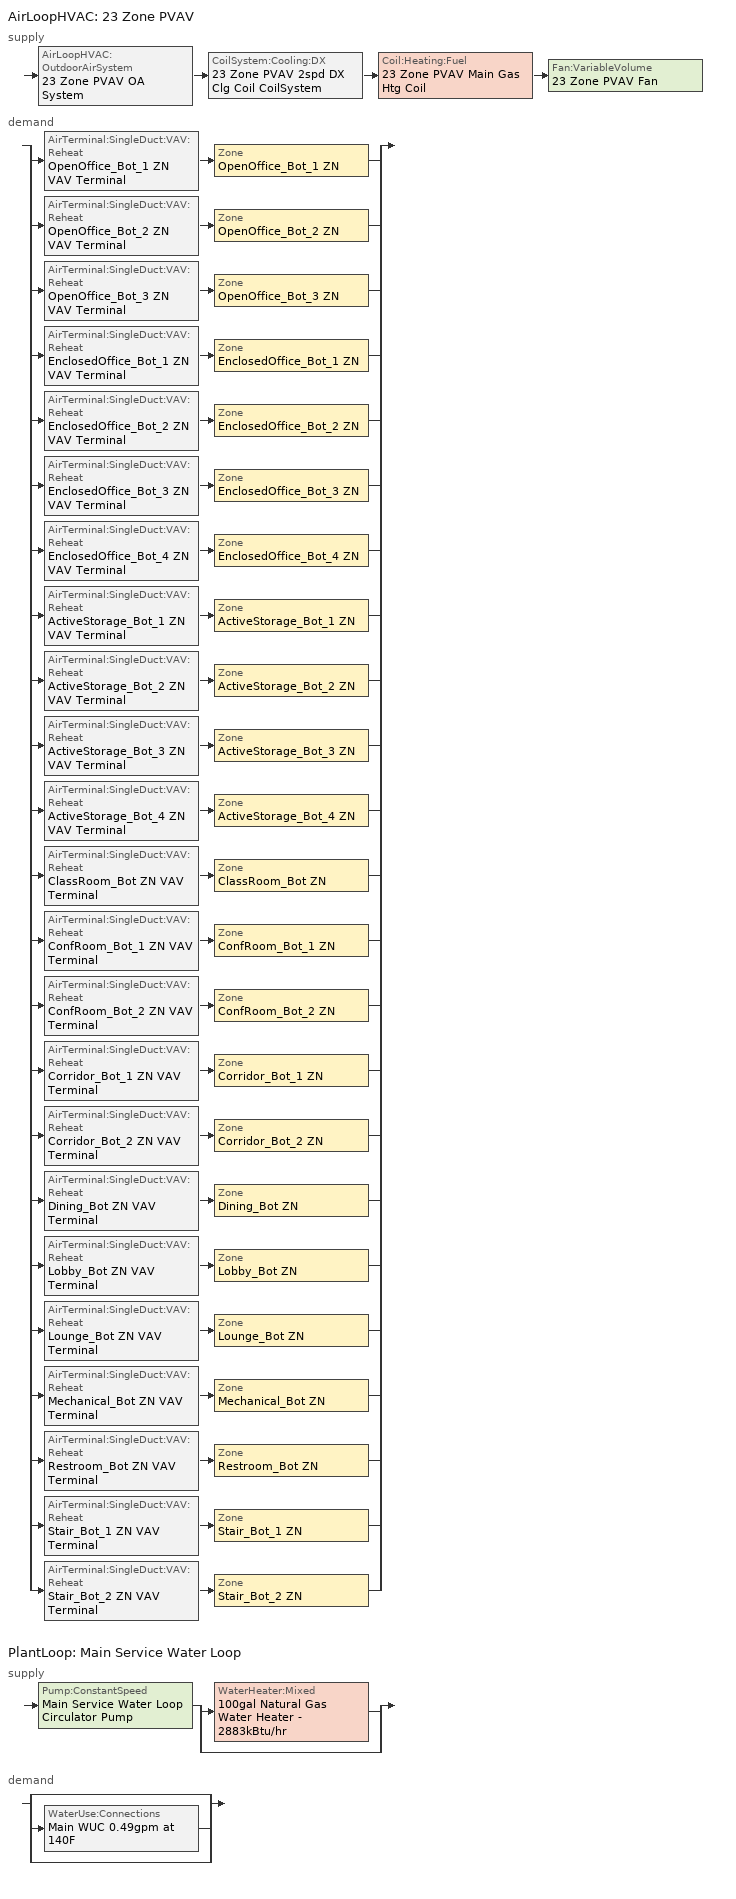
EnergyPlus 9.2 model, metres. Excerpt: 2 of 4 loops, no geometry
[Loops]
AirLoopHVAC '23 Zone PVAV'
 supply: AirLoopHVAC:OutdoorAirSystem '23 Zone PVAV OA System' > CoilSystem:Cooling:DX '23 Zone PVAV 2spd DX Clg Coil CoilSystem' > Coil:Heating:Fuel '23 Zone PVAV Main Gas Htg Coil' > Fan:VariableVolume '23 Zone PVAV Fan'
 demand: split
  | AirTerminal:SingleDuct:VAV:Reheat 'OpenOffice_Bot_1 ZN VAV Terminal' > Zone 'OpenOffice_Bot_1 ZN'
  | AirTerminal:SingleDuct:VAV:Reheat 'OpenOffice_Bot_2 ZN VAV Terminal' > Zone 'OpenOffice_Bot_2 ZN'
  | AirTerminal:SingleDuct:VAV:Reheat 'OpenOffice_Bot_3 ZN VAV Terminal' > Zone 'OpenOffice_Bot_3 ZN'
  | AirTerminal:SingleDuct:VAV:Reheat 'EnclosedOffice_Bot_1 ZN VAV Terminal' > Zone 'EnclosedOffice_Bot_1 ZN'
  | AirTerminal:SingleDuct:VAV:Reheat 'EnclosedOffice_Bot_2 ZN VAV Terminal' > Zone 'EnclosedOffice_Bot_2 ZN'
  | AirTerminal:SingleDuct:VAV:Reheat 'EnclosedOffice_Bot_3 ZN VAV Terminal' > Zone 'EnclosedOffice_Bot_3 ZN'
  | AirTerminal:SingleDuct:VAV:Reheat 'EnclosedOffice_Bot_4 ZN VAV Terminal' > Zone 'EnclosedOffice_Bot_4 ZN'
  | AirTerminal:SingleDuct:VAV:Reheat 'ActiveStorage_Bot_1 ZN VAV Terminal' > Zone 'ActiveStorage_Bot_1 ZN'
  | AirTerminal:SingleDuct:VAV:Reheat 'ActiveStorage_Bot_2 ZN VAV Terminal' > Zone 'ActiveStorage_Bot_2 ZN'
  | AirTerminal:SingleDuct:VAV:Reheat 'ActiveStorage_Bot_3 ZN VAV Terminal' > Zone 'ActiveStorage_Bot_3 ZN'
  | AirTerminal:SingleDuct:VAV:Reheat 'ActiveStorage_Bot_4 ZN VAV Terminal' > Zone 'ActiveStorage_Bot_4 ZN'
  | AirTerminal:SingleDuct:VAV:Reheat 'ClassRoom_Bot ZN VAV Terminal' > Zone 'ClassRoom_Bot ZN'
  | AirTerminal:SingleDuct:VAV:Reheat 'ConfRoom_Bot_1 ZN VAV Terminal' > Zone 'ConfRoom_Bot_1 ZN'
  | AirTerminal:SingleDuct:VAV:Reheat 'ConfRoom_Bot_2 ZN VAV Terminal' > Zone 'ConfRoom_Bot_2 ZN'
  | AirTerminal:SingleDuct:VAV:Reheat 'Corridor_Bot_1 ZN VAV Terminal' > Zone 'Corridor_Bot_1 ZN'
  | AirTerminal:SingleDuct:VAV:Reheat 'Corridor_Bot_2 ZN VAV Terminal' > Zone 'Corridor_Bot_2 ZN'
  | AirTerminal:SingleDuct:VAV:Reheat 'Dining_Bot ZN VAV Terminal' > Zone 'Dining_Bot ZN'
  | AirTerminal:SingleDuct:VAV:Reheat 'Lobby_Bot ZN VAV Terminal' > Zone 'Lobby_Bot ZN'
  | AirTerminal:SingleDuct:VAV:Reheat 'Lounge_Bot ZN VAV Terminal' > Zone 'Lounge_Bot ZN'
  | AirTerminal:SingleDuct:VAV:Reheat 'Mechanical_Bot ZN VAV Terminal' > Zone 'Mechanical_Bot ZN'
  | AirTerminal:SingleDuct:VAV:Reheat 'Restroom_Bot ZN VAV Terminal' > Zone 'Restroom_Bot ZN'
  | AirTerminal:SingleDuct:VAV:Reheat 'Stair_Bot_1 ZN VAV Terminal' > Zone 'Stair_Bot_1 ZN'
  | AirTerminal:SingleDuct:VAV:Reheat 'Stair_Bot_2 ZN VAV Terminal' > Zone 'Stair_Bot_2 ZN'
PlantLoop 'Main Service Water Loop'
 supply: Pump:ConstantSpeed 'Main Service Water Loop Circulator Pump' > split
  | WaterHeater:Mixed '100gal Natural Gas Water Heater - 2883kBtu/hr'
  | bypass
 demand: split
  | bypass
  | WaterUse:Connections 'Main WUC 0.49gpm at 140F'
  | bypass
[EnergyManagementSystem:Sensor]
cooling_rate_23: 23 ZONE PVAV 2SPD DX CLG COIL; Cooling Coil Total Cooling Rate
heating_gas_rate_23: 23 ZONE PVAV MAIN GAS HTG COIL; Heating Coil Gas Rate
[ZoneControl:ContaminantController]
CO2 Controller1: ClassRoom_Bot ZN, CO2AvailSchedule, CO2SetpointSchedule
CO2 Controller2: EnclosedOffice_Bot_1 ZN, CO2AvailSchedule, CO2SetpointSchedule
CO2 Controller3: EnclosedOffice_Bot_2 ZN, CO2AvailSchedule, CO2SetpointSchedule
CO2 Controller4: EnclosedOffice_Bot_3 ZN, CO2AvailSchedule, CO2SetpointSchedule
CO2 Controller5: EnclosedOffice_Bot_4 ZN, CO2AvailSchedule, CO2SetpointSchedule
CO2 Controller12: ConfRoom_Bot_1 ZN, CO2AvailSchedule, CO2SetpointSchedule
CO2 Controller13: ConfRoom_Bot_2 ZN, CO2AvailSchedule, CO2SetpointSchedule
CO2 Controller18: Corridor_Bot_1 ZN, CO2AvailSchedule, CO2SetpointSchedule
CO2 Controller19: Corridor_Bot_2 ZN, CO2AvailSchedule, CO2SetpointSchedule
CO2 Controller24: Dining_Bot ZN, CO2AvailSchedule, CO2SetpointSchedule
CO2 Controller27: Mechanical_Bot ZN, CO2AvailSchedule, CO2SetpointSchedule
CO2 Controller30: Lobby_Bot ZN, CO2AvailSchedule, CO2SetpointSchedule
CO2 Controller33: Lounge_Bot ZN, CO2AvailSchedule, CO2SetpointSchedule
CO2 Controller34: OpenOffice_Bot_1 ZN, CO2AvailSchedule, CO2SetpointSchedule
CO2 Controller35: OpenOffice_Bot_2 ZN, CO2AvailSchedule, CO2SetpointSchedule
CO2 Controller36: OpenOffice_Bot_3 ZN, CO2AvailSchedule, CO2SetpointSchedule
CO2 Controller45: Restroom_Bot ZN, CO2AvailSchedule, CO2SetpointSchedule
CO2 Controller48: Stair_Bot_1 ZN, CO2AvailSchedule, CO2SetpointSchedule
CO2 Controller49: Stair_Bot_2 ZN, CO2AvailSchedule, CO2SetpointSchedule
CO2 Controller54: ActiveStorage_Bot_1 ZN, CO2AvailSchedule, CO2SetpointSchedule
CO2 Controller55: ActiveStorage_Bot_2 ZN, CO2AvailSchedule, CO2SetpointSchedule
CO2 Controller56: ActiveStorage_Bot_3 ZN, CO2AvailSchedule, CO2SetpointSchedule
CO2 Controller57: ActiveStorage_Bot_4 ZN, CO2AvailSchedule, CO2SetpointSchedule
[DesignSpecification:OutdoorAir] Outdoor Air Method=Sum; Outdoor Air Flow per Zone {m3/s}=0; Outdoor Air Flow Air Changes per Hour {1/hr}=0
Name | Outdoor Air Flow per Person {m3/s-person} | Outdoor Air Flow per Zone Floor Area {m3/s-m2}
MediumOffice - Storage Ventilation; MediumOffice - Elec/MechRoom Ventilation | 0 | 0.000762
MediumOffice - Classroom Ventilation | 0.00799951 | 0
MediumOffice - Conference Ventilation; MediumOffice - ClosedOffice Ventilation; MediumOffice - OpenOffice Ventilation | 0.00943895 | 0
MediumOffice - Corridor Ventilation; MediumOffice - Restroom Ventilation; MediumOffice - Stair Ventilation | 0 | 0.000254
MediumOffice - Dining Ventilation; MediumOffice - Lobby Ventilation | 0.00707921 | 0
[DesignSpecification:ZoneAirDistribution] Zone Air Distribution Effectiveness in Cooling Mode=1; Zone Air Distribution Effectiveness in Heating Mode=1
ActiveStorage_Bot_1 ZN Design Spec Zone Air Dist; ActiveStorage_Bot_2 ZN Design Spec Zone Air Dist; ActiveStorage_Bot_3 ZN Design Spec Zone Air Dist; ActiveStorage_Bot_4 ZN Design Spec Zone Air Dist; ClassRoom_Bot ZN Design Spec Zone Air Dist; ConfRoom_Bot_1 ZN Design Spec Zone Air Dist; ConfRoom_Bot_2 ZN Design Spec Zone Air Dist; Corridor_Bot_1 ZN Design Spec Zone Air Dist; Corridor_Bot_2 ZN Design Spec Zone Air Dist; Dining_Bot ZN Design Spec Zone Air Dist; EnclosedOffice_Bot_1 ZN Design Spec Zone Air Dist; EnclosedOffice_Bot_2 ZN Design Spec Zone Air Dist; EnclosedOffice_Bot_3 ZN Design Spec Zone Air Dist; EnclosedOffice_Bot_4 ZN Design Spec Zone Air Dist; Lobby_Bot ZN Design Spec Zone Air Dist; Lounge_Bot ZN Design Spec Zone Air Dist; Mechanical_Bot ZN Design Spec Zone Air Dist; OpenOffice_Bot_1 ZN Design Spec Zone Air Dist; OpenOffice_Bot_2 ZN Design Spec Zone Air Dist; OpenOffice_Bot_3 ZN Design Spec Zone Air Dist; Restroom_Bot ZN Design Spec Zone Air Dist; Stair_Bot_1 ZN Design Spec Zone Air Dist; Stair_Bot_2 ZN Design Spec Zone Air Dist
[Sizing:Zone] Zone Cooling Design Supply Air Temperature Input Method=SupplyAirTemperature; Zone Cooling Design Supply Air Temperature {C}=12.7778; Zone Cooling Design Supply Air Temperature Difference {deltaC}=11.11; Zone Heating Design Supply Air Temperature Input Method=SupplyAirTemperature; Zone Heating Design Supply Air Temperature {C}=50; Zone Heating Design Supply Air Temperature Difference {deltaC}=11.11; Zone Cooling Design Supply Air Humidity Ratio {kgWater/kgDryAir}=0.0085; Zone Heating Design Supply Air Humidity Ratio {kgWater/kgDryAir}=0.008; Cooling Design Air Flow Method=DesignDay; Cooling Design Air Flow Rate {m3/s}=0; Cooling Minimum Air Flow per Zone Floor Area {m3/s-m2}=0.000762; Cooling Minimum Air Flow {m3/s}=0; Cooling Minimum Air Flow Fraction=0; Heating Design Air Flow Method=DesignDay; Heating Design Air Flow Rate {m3/s}=0; Heating Maximum Air Flow per Zone Floor Area {m3/s-m2}=0.002032; Heating Maximum Air Flow {m3/s}=0.141576; Heating Maximum Air Flow Fraction=0.3; Account for Dedicated Outdoor Air System=No
Name | Design Specification Outdoor Air Object | Design Specification Zone Air Distribution Object
ActiveStorage_Bot_1 ZN | MediumOffice - Storage Ventilation | ActiveStorage_Bot_1 ZN Design Spec Zone Air Dist
ActiveStorage_Bot_2 ZN | MediumOffice - Storage Ventilation | ActiveStorage_Bot_2 ZN Design Spec Zone Air Dist
ActiveStorage_Bot_3 ZN | MediumOffice - Storage Ventilation | ActiveStorage_Bot_3 ZN Design Spec Zone Air Dist
ActiveStorage_Bot_4 ZN | MediumOffice - Storage Ventilation | ActiveStorage_Bot_4 ZN Design Spec Zone Air Dist
ClassRoom_Bot ZN | MediumOffice - Classroom Ventilation | ClassRoom_Bot ZN Design Spec Zone Air Dist
ConfRoom_Bot_1 ZN | MediumOffice - Conference Ventilation | ConfRoom_Bot_1 ZN Design Spec Zone Air Dist
ConfRoom_Bot_2 ZN | MediumOffice - Conference Ventilation | ConfRoom_Bot_2 ZN Design Spec Zone Air Dist
Corridor_Bot_1 ZN | MediumOffice - Corridor Ventilation | Corridor_Bot_1 ZN Design Spec Zone Air Dist
Corridor_Bot_2 ZN | MediumOffice - Corridor Ventilation | Corridor_Bot_2 ZN Design Spec Zone Air Dist
Dining_Bot ZN | MediumOffice - Dining Ventilation | Dining_Bot ZN Design Spec Zone Air Dist
EnclosedOffice_Bot_1 ZN | MediumOffice - ClosedOffice Ventilation | EnclosedOffice_Bot_1 ZN Design Spec Zone Air Dist
EnclosedOffice_Bot_2 ZN | MediumOffice - ClosedOffice Ventilation | EnclosedOffice_Bot_2 ZN Design Spec Zone Air Dist
EnclosedOffice_Bot_3 ZN | MediumOffice - ClosedOffice Ventilation | EnclosedOffice_Bot_3 ZN Design Spec Zone Air Dist
EnclosedOffice_Bot_4 ZN | MediumOffice - ClosedOffice Ventilation | EnclosedOffice_Bot_4 ZN Design Spec Zone Air Dist
Lobby_Bot ZN | MediumOffice - Lobby Ventilation | Lobby_Bot ZN Design Spec Zone Air Dist
Lounge_Bot ZN | MediumOffice - Lobby Ventilation | Lounge_Bot ZN Design Spec Zone Air Dist
Mechanical_Bot ZN | MediumOffice - Elec/MechRoom Ventilation | Mechanical_Bot ZN Design Spec Zone Air Dist
OpenOffice_Bot_1 ZN | MediumOffice - OpenOffice Ventilation | OpenOffice_Bot_1 ZN Design Spec Zone Air Dist
OpenOffice_Bot_2 ZN | MediumOffice - OpenOffice Ventilation | OpenOffice_Bot_2 ZN Design Spec Zone Air Dist
OpenOffice_Bot_3 ZN | MediumOffice - OpenOffice Ventilation | OpenOffice_Bot_3 ZN Design Spec Zone Air Dist
Restroom_Bot ZN | MediumOffice - Restroom Ventilation | Restroom_Bot ZN Design Spec Zone Air Dist
Stair_Bot_1 ZN | MediumOffice - Stair Ventilation | Stair_Bot_1 ZN Design Spec Zone Air Dist
Stair_Bot_2 ZN | MediumOffice - Stair Ventilation | Stair_Bot_2 ZN Design Spec Zone Air Dist
[Sizing:System]
23 Zone PVAV: Type of Load to Size On=Sensible; Design Outdoor Air Flow Rate {m3/s}=Autosize; Central Heating Maximum System Air Flow Ratio=0.3; Preheat Design Temperature {C}=7.22222; Preheat Design Humidity Ratio {kgWater/kgDryAir}=0.008; Precool Design Temperature {C}=12.7778; Precool Design Humidity Ratio {kgWater/kgDryAir}=0.008; Central Cooling Design Supply Air Temperature {C}=12.7778; Central Heating Design Supply Air Temperature {C}=12.7778; Type of Zone Sum to Use=Coincident; 100% Outdoor Air in Cooling=No; 100% Outdoor Air in Heating=No; Central Cooling Design Supply Air Humidity Ratio {kgWater/kgDryAir}=0.0085; Central Heating Design Supply Air Humidity Ratio {kgWater/kgDryAir}=0.008; Cooling Supply Air Flow Rate Method=DesignDay; Cooling Supply Air Flow Rate {m3/s}=0; Cooling Supply Air Flow Rate Per Floor Area {m3/s-m2}=0.00996765; Cooling Fraction of Autosized Cooling Supply Air Flow Rate=1; Cooling Supply Air Flow Rate Per Unit Cooling Capacity {m3/s-W}=3.94755e-05; Heating Supply Air Flow Rate Method=DesignDay; Heating Supply Air Flow Rate {m3/s}=0; Heating Supply Air Flow Rate Per Floor Area {m3/s-m2}=0.00996765; Heating Fraction of Autosized Heating Supply Air Flow Rate=1; Heating Fraction of Autosized Cooling Supply Air Flow Rate=1; Heating Supply Air Flow Rate Per Unit Heating Capacity {m3/s-W}=3.15882e-05; System Outdoor Air Method=ZoneSum; Zone Maximum Outdoor Air Fraction=1; Cooling Design Capacity Method=CoolingDesignCapacity; Cooling Design Capacity {W}=Autosize; Cooling Design Capacity Per Floor Area {W/m2}=234.7; Fraction of Autosized Cooling Design Capacity=1; Heating Design Capacity Method=HeatingDesignCapacity; Heating Design Capacity {W}=Autosize; Heating Design Capacity Per Floor Area {W/m2}=157; Fraction of Autosized Heating Design Capacity=1; Central Cooling Capacity Control Method=OnOff
[Sizing:Plant]
Main Service Water Loop: Loop Type=Heating; Design Loop Exit Temperature {C}=60; Loop Design Temperature Difference {deltaC}=5; Sizing Option=NonCoincident; Zone Timesteps in Averaging Window=1; Coincident Sizing Factor Mode=None
[ZoneControl:Thermostat]
Name | Zone or ZoneList | Control Type Schedule | Control 1
ActiveStorage_Bot_1 ZN Thermostat | ActiveStorage_Bot_1 ZN | ActiveStorage_Bot_1 ZN Thermostat Schedule | MediumOffice - Storage Thermostat 1
ActiveStorage_Bot_2 ZN Thermostat | ActiveStorage_Bot_2 ZN | ActiveStorage_Bot_2 ZN Thermostat Schedule | MediumOffice - Storage Thermostat 2
ActiveStorage_Bot_3 ZN Thermostat | ActiveStorage_Bot_3 ZN | ActiveStorage_Bot_3 ZN Thermostat Schedule | MediumOffice - Storage Thermostat 3
ActiveStorage_Bot_4 ZN Thermostat | ActiveStorage_Bot_4 ZN | ActiveStorage_Bot_4 ZN Thermostat Schedule | MediumOffice - Storage Thermostat 4
ClassRoom_Bot ZN Thermostat | ClassRoom_Bot ZN | ClassRoom_Bot ZN Thermostat Schedule | MediumOffice - Classroom Thermostat 1
ConfRoom_Bot_1 ZN Thermostat | ConfRoom_Bot_1 ZN | ConfRoom_Bot_1 ZN Thermostat Schedule | MediumOffice - Conference Thermostat 1
ConfRoom_Bot_2 ZN Thermostat | ConfRoom_Bot_2 ZN | ConfRoom_Bot_2 ZN Thermostat Schedule | MediumOffice - Conference Thermostat 2
Corridor_Bot_1 ZN Thermostat | Corridor_Bot_1 ZN | Corridor_Bot_1 ZN Thermostat Schedule | MediumOffice - Corridor Thermostat 1
Corridor_Bot_2 ZN Thermostat | Corridor_Bot_2 ZN | Corridor_Bot_2 ZN Thermostat Schedule | MediumOffice - Corridor Thermostat 2
Dining_Bot ZN Thermostat | Dining_Bot ZN | Dining_Bot ZN Thermostat Schedule | MediumOffice - Dining Thermostat 1
EnclosedOffice_Bot_1 ZN Thermostat | EnclosedOffice_Bot_1 ZN | EnclosedOffice_Bot_1 ZN Thermostat Schedule | MediumOffice - ClosedOffice Thermostat 1
EnclosedOffice_Bot_2 ZN Thermostat | EnclosedOffice_Bot_2 ZN | EnclosedOffice_Bot_2 ZN Thermostat Schedule | MediumOffice - ClosedOffice Thermostat 2
EnclosedOffice_Bot_3 ZN Thermostat | EnclosedOffice_Bot_3 ZN | EnclosedOffice_Bot_3 ZN Thermostat Schedule | MediumOffice - ClosedOffice Thermostat 3
EnclosedOffice_Bot_4 ZN Thermostat | EnclosedOffice_Bot_4 ZN | EnclosedOffice_Bot_4 ZN Thermostat Schedule | MediumOffice - ClosedOffice Thermostat 4
Lobby_Bot ZN Thermostat | Lobby_Bot ZN | Lobby_Bot ZN Thermostat Schedule | MediumOffice - Lobby Thermostat 1
Lounge_Bot ZN Thermostat | Lounge_Bot ZN | Lounge_Bot ZN Thermostat Schedule | MediumOffice - Lobby Thermostat 4
Mechanical_Bot ZN Thermostat | Mechanical_Bot ZN | Mechanical_Bot ZN Thermostat Schedule | MediumOffice - Elec/MechRoom Thermostat 1
OpenOffice_Bot_1 ZN Thermostat | OpenOffice_Bot_1 ZN | OpenOffice_Bot_1 ZN Thermostat Schedule | MediumOffice - OpenOffice Thermostat 1
OpenOffice_Bot_2 ZN Thermostat | OpenOffice_Bot_2 ZN | OpenOffice_Bot_2 ZN Thermostat Schedule | MediumOffice - OpenOffice Thermostat 2
OpenOffice_Bot_3 ZN Thermostat | OpenOffice_Bot_3 ZN | OpenOffice_Bot_3 ZN Thermostat Schedule | MediumOffice - OpenOffice Thermostat 3
Restroom_Bot ZN Thermostat | Restroom_Bot ZN | Restroom_Bot ZN Thermostat Schedule | MediumOffice - Restroom Thermostat 1
Stair_Bot_1 ZN Thermostat | Stair_Bot_1 ZN | Stair_Bot_1 ZN Thermostat Schedule | MediumOffice - Stair Thermostat 1
Stair_Bot_2 ZN Thermostat | Stair_Bot_2 ZN | Stair_Bot_2 ZN Thermostat Schedule | MediumOffice - Stair Thermostat 2
[ThermostatSetpoint:DualSetpoint] Heating Setpoint Temperature Schedule=Medium Office HtgSetp; Cooling Setpoint Temperature Schedule=Medium Office ClgSetp
MediumOffice - Storage Thermostat 1; MediumOffice - Storage Thermostat 2; MediumOffice - Storage Thermostat 3; MediumOffice - Storage Thermostat 4; MediumOffice - Classroom Thermostat 1; MediumOffice - Conference Thermostat 1; MediumOffice - Conference Thermostat 2; MediumOffice - Corridor Thermostat 1; MediumOffice - Corridor Thermostat 2; MediumOffice - Dining Thermostat 1; MediumOffice - ClosedOffice Thermostat 1; MediumOffice - ClosedOffice Thermostat 2; MediumOffice - ClosedOffice Thermostat 3; MediumOffice - ClosedOffice Thermostat 4; MediumOffice - Lobby Thermostat 1; MediumOffice - Lobby Thermostat 4; MediumOffice - Elec/MechRoom Thermostat 1; MediumOffice - OpenOffice Thermostat 1; MediumOffice - OpenOffice Thermostat 2; MediumOffice - OpenOffice Thermostat 3; MediumOffice - Restroom Thermostat 1; MediumOffice - Stair Thermostat 1; MediumOffice - Stair Thermostat 2
[Zone equipment]
ActiveStorage_Bot_1 ZN: ActiveStorage_Bot_1 ZN VAV Terminal
ActiveStorage_Bot_2 ZN: ActiveStorage_Bot_2 ZN VAV Terminal
ActiveStorage_Bot_3 ZN: ActiveStorage_Bot_3 ZN VAV Terminal
ActiveStorage_Bot_4 ZN: ActiveStorage_Bot_4 ZN VAV Terminal
ClassRoom_Bot ZN: ClassRoom_Bot ZN VAV Terminal
ConfRoom_Bot_1 ZN: ConfRoom_Bot_1 ZN VAV Terminal
ConfRoom_Bot_2 ZN: ConfRoom_Bot_2 ZN VAV Terminal
Corridor_Bot_1 ZN: Corridor_Bot_1 ZN VAV Terminal
Corridor_Bot_2 ZN: Corridor_Bot_2 ZN VAV Terminal
Dining_Bot ZN: Dining_Bot ZN VAV Terminal
EnclosedOffice_Bot_1 ZN: EnclosedOffice_Bot_1 ZN VAV Terminal
EnclosedOffice_Bot_2 ZN: EnclosedOffice_Bot_2 ZN VAV Terminal
EnclosedOffice_Bot_3 ZN: EnclosedOffice_Bot_3 ZN VAV Terminal
EnclosedOffice_Bot_4 ZN: EnclosedOffice_Bot_4 ZN VAV Terminal
Lobby_Bot ZN: Lobby_Bot ZN VAV Terminal
Lounge_Bot ZN: Lounge_Bot ZN VAV Terminal
Mechanical_Bot ZN: Mechanical_Bot ZN VAV Terminal
OpenOffice_Bot_1 ZN: OpenOffice_Bot_1 ZN VAV Terminal
OpenOffice_Bot_2 ZN: OpenOffice_Bot_2 ZN VAV Terminal
OpenOffice_Bot_3 ZN: OpenOffice_Bot_3 ZN VAV Terminal
Restroom_Bot ZN: Restroom_Bot ZN VAV Terminal
Stair_Bot_1 ZN: Stair_Bot_1 ZN VAV Terminal
Stair_Bot_2 ZN: Stair_Bot_2 ZN VAV Terminal
[CoilSystem:Cooling:DX]
23 Zone PVAV 2spd DX Clg Coil CoilSystem: Availability Schedule=Always On Discrete; Cooling Coil=23 Zone PVAV 2spd DX Clg Coil
[Controller:OutdoorAir]
Controller Outdoor Air 1: Minimum Outdoor Air Flow Rate {m3/s}=0; Maximum Outdoor Air Flow Rate {m3/s}=Autosize; Economizer Control Type=DifferentialDryBulbAndEnthalpy; Economizer Control Action Type=ModulateFlow; Economizer Maximum Limit Dry-Bulb Temperature {C}=28; Economizer Maximum Limit Enthalpy {J/kg}=64000; Lockout Type=NoLockout; Minimum Limit Type=FixedMinimum; Minimum Outdoor Air Schedule=OfficeMedium MinOA_MotorizedDamper_Sched; Mechanical Ventilation Controller=23 Zone PVAV Ventilation Controller; High Humidity Control=No; Control High Indoor Humidity Based on Outdoor Humidity Ratio=Yes; Heat Recovery Bypass Control Type=BypassWhenWithinEconomizerLimits
[Controller:MechanicalVentilation]
23 Zone PVAV Ventilation Controller: Availability Schedule=OfficeMedium MinOA_MotorizedDamper_Sched; Demand Controlled Ventilation=Yes; System Outdoor Air Method=IndoorAirQualityProcedure; Zone 1=ActiveStorage_Bot_1 ZN; Design Specification Outdoor Air Object Name 1=MediumOffice - Storage Ventilation; Design Specification Zone Air Distribution Object Name 1=ActiveStorage_Bot_1 ZN Design Spec Zone Air Dist; Zone 2=ActiveStorage_Bot_2 ZN; Design Specification Outdoor Air Object Name 2=MediumOffice - Storage Ventilation; Design Specification Zone Air Distribution Object Name 2=ActiveStorage_Bot_2 ZN Design Spec Zone Air Dist; Zone 3=ActiveStorage_Bot_3 ZN; Design Specification Outdoor Air Object Name 3=MediumOffice - Storage Ventilation; Design Specification Zone Air Distribution Object Name 3=ActiveStorage_Bot_3 ZN Design Spec Zone Air Dist; Zone 4=ActiveStorage_Bot_4 ZN; Design Specification Outdoor Air Object Name 4=MediumOffice - Storage Ventilation; Design Specification Zone Air Distribution Object Name 4=ActiveStorage_Bot_4 ZN Design Spec Zone Air Dist; Zone 5=ClassRoom_Bot ZN; Design Specification Outdoor Air Object Name 5=MediumOffice - Classroom Ventilation; Design Specification Zone Air Distribution Object Name 5=ClassRoom_Bot ZN Design Spec Zone Air Dist; Zone 6=ConfRoom_Bot_1 ZN; Design Specification Outdoor Air Object Name 6=MediumOffice - Conference Ventilation; Design Specification Zone Air Distribution Object Name 6=ConfRoom_Bot_1 ZN Design Spec Zone Air Dist; Zone 7=ConfRoom_Bot_2 ZN; Design Specification Outdoor Air Object Name 7=MediumOffice - Conference Ventilation; Design Specification Zone Air Distribution Object Name 7=ConfRoom_Bot_2 ZN Design Spec Zone Air Dist; Zone 8=Corridor_Bot_1 ZN; Design Specification Outdoor Air Object Name 8=MediumOffice - Corridor Ventilation; Design Specification Zone Air Distribution Object Name 8=Corridor_Bot_1 ZN Design Spec Zone Air Dist; Zone 9=Corridor_Bot_2 ZN; Design Specification Outdoor Air Object Name 9=MediumOffice - Corridor Ventilation; Design Specification Zone Air Distribution Object Name 9=Corridor_Bot_2 ZN Design Spec Zone Air Dist; Zone 10=Dining_Bot ZN; Design Specification Outdoor Air Object Name 10=MediumOffice - Dining Ventilation; Design Specification Zone Air Distribution Object Name 10=Dining_Bot ZN Design Spec Zone Air Dist; Zone 11=EnclosedOffice_Bot_1 ZN; Design Specification Outdoor Air Object Name 11=MediumOffice - ClosedOffice Ventilation; Design Specification Zone Air Distribution Object Name 11=EnclosedOffice_Bot_1 ZN Design Spec Zone Air Dist; Zone 12=EnclosedOffice_Bot_2 ZN; Design Specification Outdoor Air Object Name 12=MediumOffice - ClosedOffice Ventilation; Design Specification Zone Air Distribution Object Name 12=EnclosedOffice_Bot_2 ZN Design Spec Zone Air Dist; Zone 13=EnclosedOffice_Bot_3 ZN; Design Specification Outdoor Air Object Name 13=MediumOffice - ClosedOffice Ventilation; Design Specification Zone Air Distribution Object Name 13=EnclosedOffice_Bot_3 ZN Design Spec Zone Air Dist; Zone 14=EnclosedOffice_Bot_4 ZN; Design Specification Outdoor Air Object Name 14=MediumOffice - ClosedOffice Ventilation; Design Specification Zone Air Distribution Object Name 14=EnclosedOffice_Bot_4 ZN Design Spec Zone Air Dist; Zone 15=Lobby_Bot ZN; Design Specification Outdoor Air Object Name 15=MediumOffice - Lobby Ventilation; Design Specification Zone Air Distribution Object Name 15=Lobby_Bot ZN Design Spec Zone Air Dist; Zone 16=Lounge_Bot ZN; Design Specification Outdoor Air Object Name 16=MediumOffice - Lobby Ventilation; Design Specification Zone Air Distribution Object Name 16=Lounge_Bot ZN Design Spec Zone Air Dist; Zone 17=Mechanical_Bot ZN; Design Specification Outdoor Air Object Name 17=MediumOffice - Elec/MechRoom Ventilation; Design Specification Zone Air Distribution Object Name 17=Mechanical_Bot ZN Design Spec Zone Air Dist; Zone 18=OpenOffice_Bot_1 ZN; Design Specification Outdoor Air Object Name 18=MediumOffice - OpenOffice Ventilation; Design Specification Zone Air Distribution Object Name 18=OpenOffice_Bot_1 ZN Design Spec Zone Air Dist; Zone 19=OpenOffice_Bot_2 ZN; Design Specification Outdoor Air Object Name 19=MediumOffice - OpenOffice Ventilation; Design Specification Zone Air Distribution Object Name 19=OpenOffice_Bot_2 ZN Design Spec Zone Air Dist; Zone 20=OpenOffice_Bot_3 ZN; Design Specification Outdoor Air Object Name 20=MediumOffice - OpenOffice Ventilation; Design Specification Zone Air Distribution Object Name 20=OpenOffice_Bot_3 ZN Design Spec Zone Air Dist; Zone 21=Restroom_Bot ZN; Design Specification Outdoor Air Object Name 21=MediumOffice - Restroom Ventilation; Design Specification Zone Air Distribution Object Name 21=Restroom_Bot ZN Design Spec Zone Air Dist; Zone 22=Stair_Bot_1 ZN; Design Specification Outdoor Air Object Name 22=MediumOffice - Stair Ventilation; Design Specification Zone Air Distribution Object Name 22=Stair_Bot_1 ZN Design Spec Zone Air Dist; Zone 23=Stair_Bot_2 ZN; Design Specification Outdoor Air Object Name 23=MediumOffice - Stair Ventilation; Design Specification Zone Air Distribution Object Name 23=Stair_Bot_2 ZN Design Spec Zone Air Dist
[AirLoopHVAC]
23 Zone PVAV: Design Supply Air Flow Rate {m3/s}=AutoSize
[Pump:ConstantSpeed]
Main Service Water Loop Circulator Pump: Design Flow Rate {m3/s}=Autosize; Design Pump Head {Pa}=179352; Design Power Consumption {W}=Autosize; Motor Efficiency=0.85; Fraction of Motor Inefficiencies to Fluid Stream=0; Pump Control Type=Intermittent; Design Power Sizing Method=PowerPerFlowPerPressure; Design Electric Power per Unit Flow Rate {W/(m3/s)}=348701.1; Design Shaft Power per Unit Flow Rate per Unit Head {W/((m3/s)-Pa)}=1.28205
[WaterHeater:Mixed]
100gal Natural Gas Water Heater - 2883kBtu/hr: Tank Volume {m3}=0.378541; Setpoint Temperature Schedule=Service Water Loop Temp - 140F; Deadband Temperature Difference {deltaC}=2; Maximum Temperature Limit {C}=60; Heater Control Type=Cycle; Heater Maximum Capacity {W}=844924; Heater Ignition Minimum Flow Rate {m3/s}=0; Heater Ignition Delay {s}=0; Heater Fuel Type=NaturalGas; Heater Thermal Efficiency=0.78; Off Cycle Parasitic Fuel Consumption Rate {W}=19.9992; Off Cycle Parasitic Fuel Type=NaturalGas; Off Cycle Parasitic Heat Fraction to Tank=0.8; On Cycle Parasitic Fuel Consumption Rate {W}=19.9992; On Cycle Parasitic Fuel Type=NaturalGas; On Cycle Parasitic Heat Fraction to Tank=0; Ambient Temperature Indicator=Zone; Ambient Temperature Zone=Mechanical_Bot ZN; Off Cycle Loss Coefficient to Ambient Temperature {W/K}=6; Off Cycle Loss Fraction to Zone=1; On Cycle Loss Coefficient to Ambient Temperature {W/K}=6; On Cycle Loss Fraction to Zone=1; Use Side Effectiveness=1; Source Side Effectiveness=1; Use Side Design Flow Rate {m3/s}=Autosize; Source Side Design Flow Rate {m3/s}=Autosize; Indirect Water Heating Recovery Time {hr}=1.5; Source Side Flow Control Mode=IndirectHeatPrimarySetpoint
[PlantLoop]
Main Service Water Loop: Fluid Type=Water; Plant Equipment Operation Scheme=Main Service Water Loop Operation Schemes; Maximum Loop Temperature {C}=60; Minimum Loop Temperature {C}=10; Maximum Loop Flow Rate {m3/s}=Autosize; Minimum Loop Flow Rate {m3/s}=0; Plant Loop Volume {m3}=Autocalculate; Load Distribution Scheme=Optimal; Plant Loop Demand Calculation Scheme=SingleSetpoint
[PlantEquipmentList]
Main Service Water Loop Heating Equipment List: 100gal Natural Gas Water Heater - 2883kBtu/hr
[PlantEquipmentOperation:HeatingLoad]
Main Service Water Loop Heating Operation Scheme: Load Range 1 Lower Limit {W}=0; Load Range 1 Upper Limit {W}=1e+09; Range 1 Equipment List=Main Service Water Loop Heating Equipment List
[PlantEquipmentOperationSchemes]
Main Service Water Loop Operation Schemes: Control Scheme 1=Main Service Water Loop Heating Operation Scheme; Control Scheme 1 Schedule=Always On Discrete
[SetpointManager:Scheduled] Control Variable=Temperature
Name | Schedule
23 Zone PVAV Supply Air Setpoint Manager | Supply Air Temp - 55.0F
Service hot water setpoint manager | Service Water Loop Temp - 140F
[SetpointManager:MixedAir] Control Variable=Temperature
Node 78 OS Default SPM; Node 75 OS Default SPM; Node 74 OS Default SPM
[WaterUse:Equipment]
Main Service Water Use 0.49gpm at 140F: Peak Flow Rate {m3/s}=3.11981e-05; Flow Rate Fraction Schedule=Medium Office Bldg Swh; Target Temperature Schedule=Mixed Water At Faucet Temp - 140F; Sensible Fraction Schedule=Fraction Sensible - 0.2; Latent Fraction Schedule=Fraction Latent - 0.05
[WaterUse:Connections]
Main WUC 0.49gpm at 140F: Water Use Equipment 1=Main Service Water Use 0.49gpm at 140F
[AirTerminal:SingleDuct:VAV:Reheat]
ActiveStorage_Bot_1 ZN VAV Terminal: Always On Discrete, ActiveStorage_Bot_1 ZN VAV Terminal Damper Outlet, Node 102, Autosize, Constant, 0.15, 0, , Coil:Heating:Electric, ActiveStorage_Bot_1 ZN Electric Reheat Coil, Autosize, 0, Node 100, 0.001, ReverseWithLimits, 0, 0.5, 50
ActiveStorage_Bot_2 ZN VAV Terminal: Always On Discrete, ActiveStorage_Bot_2 ZN VAV Terminal Damper Outlet, Node 105, Autosize, Constant, 0.15, 0, , Coil:Heating:Electric, ActiveStorage_Bot_2 ZN Electric Reheat Coil, Autosize, 0, Node 103, 0.001, ReverseWithLimits, 0, 0.5, 50
ActiveStorage_Bot_3 ZN VAV Terminal: Always On Discrete, ActiveStorage_Bot_3 ZN VAV Terminal Damper Outlet, Node 108, Autosize, Constant, 0.15, 0, , Coil:Heating:Electric, ActiveStorage_Bot_3 ZN Electric Reheat Coil, Autosize, 0, Node 106, 0.001, ReverseWithLimits, 0, 0.5, 50
ActiveStorage_Bot_4 ZN VAV Terminal: Always On Discrete, ActiveStorage_Bot_4 ZN VAV Terminal Damper Outlet, Node 111, Autosize, Constant, 0.15, 0, , Coil:Heating:Electric, ActiveStorage_Bot_4 ZN Electric Reheat Coil, Autosize, 0, Node 109, 0.001, ReverseWithLimits, 0, 0.5, 50
ClassRoom_Bot ZN VAV Terminal: Always On Discrete, ClassRoom_Bot ZN VAV Terminal Damper Outlet, Node 114, Autosize, Constant, 0.15, 0, , Coil:Heating:Electric, ClassRoom_Bot ZN Electric Reheat Coil, Autosize, 0, Node 112, 0.001, ReverseWithLimits, 0, 0.5, 50
ConfRoom_Bot_1 ZN VAV Terminal: Always On Discrete, ConfRoom_Bot_1 ZN VAV Terminal Damper Outlet, Node 117, Autosize, Constant, 0.15, 0, , Coil:Heating:Electric, ConfRoom_Bot_1 ZN Electric Reheat Coil, Autosize, 0, Node 115, 0.001, ReverseWithLimits, 0, 0.5, 50
ConfRoom_Bot_2 ZN VAV Terminal: Always On Discrete, ConfRoom_Bot_2 ZN VAV Terminal Damper Outlet, Node 120, Autosize, Constant, 0.15, 0, , Coil:Heating:Electric, ConfRoom_Bot_2 ZN Electric Reheat Coil, Autosize, 0, Node 118, 0.001, ReverseWithLimits, 0, 0.5, 50
Corridor_Bot_1 ZN VAV Terminal: Always On Discrete, Corridor_Bot_1 ZN VAV Terminal Damper Outlet, Node 123, Autosize, Constant, 0.15, 0, , Coil:Heating:Electric, Corridor_Bot_1 ZN Electric Reheat Coil, Autosize, 0, Node 121, 0.001, ReverseWithLimits, 0, 0.5, 50
Corridor_Bot_2 ZN VAV Terminal: Always On Discrete, Corridor_Bot_2 ZN VAV Terminal Damper Outlet, Node 126, Autosize, Constant, 0.15, 0, , Coil:Heating:Electric, Corridor_Bot_2 ZN Electric Reheat Coil, Autosize, 0, Node 124, 0.001, ReverseWithLimits, 0, 0.5, 50
Dining_Bot ZN VAV Terminal: Always On Discrete, Dining_Bot ZN VAV Terminal Damper Outlet, Node 129, Autosize, Constant, 0.15, 0, , Coil:Heating:Electric, Dining_Bot ZN Electric Reheat Coil, Autosize, 0, Node 127, 0.001, ReverseWithLimits, 0, 0.5, 50
EnclosedOffice_Bot_1 ZN VAV Terminal: Always On Discrete, EnclosedOffice_Bot_1 ZN VAV Terminal Damper Outlet, Node 90, Autosize, Constant, 0.15, 0, , Coil:Heating:Electric, EnclosedOffice_Bot_1 ZN Electric Reheat Coil, Autosize, 0, Node 88, 0.001, ReverseWithLimits, 0, 0.5, 50
EnclosedOffice_Bot_2 ZN VAV Terminal: Always On Discrete, EnclosedOffice_Bot_2 ZN VAV Terminal Damper Outlet, Node 93, Autosize, Constant, 0.15, 0, , Coil:Heating:Electric, EnclosedOffice_Bot_2 ZN Electric Reheat Coil, Autosize, 0, Node 91, 0.001, ReverseWithLimits, 0, 0.5, 50
EnclosedOffice_Bot_3 ZN VAV Terminal: Always On Discrete, EnclosedOffice_Bot_3 ZN VAV Terminal Damper Outlet, Node 96, Autosize, Constant, 0.15, 0, , Coil:Heating:Electric, EnclosedOffice_Bot_3 ZN Electric Reheat Coil, Autosize, 0, Node 94, 0.001, ReverseWithLimits, 0, 0.5, 50
EnclosedOffice_Bot_4 ZN VAV Terminal: Always On Discrete, EnclosedOffice_Bot_4 ZN VAV Terminal Damper Outlet, Node 99, Autosize, Constant, 0.15, 0, , Coil:Heating:Electric, EnclosedOffice_Bot_4 ZN Electric Reheat Coil, Autosize, 0, Node 97, 0.001, ReverseWithLimits, 0, 0.5, 50
Lobby_Bot ZN VAV Terminal: Always On Discrete, Lobby_Bot ZN VAV Terminal Damper Outlet, Node 132, Autosize, Constant, 0.15, 0, , Coil:Heating:Electric, Lobby_Bot ZN Electric Reheat Coil, Autosize, 0, Node 130, 0.001, ReverseWithLimits, 0, 0.5, 50
Lounge_Bot ZN VAV Terminal: Always On Discrete, Lounge_Bot ZN VAV Terminal Damper Outlet, Node 135, Autosize, Constant, 0.15, 0, , Coil:Heating:Electric, Lounge_Bot ZN Electric Reheat Coil, Autosize, 0, Node 133, 0.001, ReverseWithLimits, 0, 0.5, 50
Mechanical_Bot ZN VAV Terminal: Always On Discrete, Mechanical_Bot ZN VAV Terminal Damper Outlet, Node 138, Autosize, Constant, 0.15, 0, , Coil:Heating:Electric, Mechanical_Bot ZN Electric Reheat Coil, Autosize, 0, Node 136, 0.001, ReverseWithLimits, 0, 0.5, 50
OpenOffice_Bot_1 ZN VAV Terminal: Always On Discrete, OpenOffice_Bot_1 ZN VAV Terminal Damper Outlet, Node 80, Autosize, Constant, 0.15, 0, , Coil:Heating:Electric, OpenOffice_Bot_1 ZN Electric Reheat Coil, Autosize, 0, Node 73, 0.001, ReverseWithLimits, 0, 0.5, 50
OpenOffice_Bot_2 ZN VAV Terminal: Always On Discrete, OpenOffice_Bot_2 ZN VAV Terminal Damper Outlet, Node 84, Autosize, Constant, 0.15, 0, , Coil:Heating:Electric, OpenOffice_Bot_2 ZN Electric Reheat Coil, Autosize, 0, Node 81, 0.001, ReverseWithLimits, 0, 0.5, 50
OpenOffice_Bot_3 ZN VAV Terminal: Always On Discrete, OpenOffice_Bot_3 ZN VAV Terminal Damper Outlet, Node 87, Autosize, Constant, 0.15, 0, , Coil:Heating:Electric, OpenOffice_Bot_3 ZN Electric Reheat Coil, Autosize, 0, Node 85, 0.001, ReverseWithLimits, 0, 0.5, 50
Restroom_Bot ZN VAV Terminal: Always On Discrete, Restroom_Bot ZN VAV Terminal Damper Outlet, Node 141, Autosize, Constant, 0.15, 0, , Coil:Heating:Electric, Restroom_Bot ZN Electric Reheat Coil, Autosize, 0, Node 139, 0.001, ReverseWithLimits, 0, 0.5, 50
Stair_Bot_1 ZN VAV Terminal: Always On Discrete, Stair_Bot_1 ZN VAV Terminal Damper Outlet, Node 144, Autosize, Constant, 0.15, 0, , Coil:Heating:Electric, Stair_Bot_1 ZN Electric Reheat Coil, Autosize, 0, Node 142, 0.001, ReverseWithLimits, 0, 0.5, 50
Stair_Bot_2 ZN VAV Terminal: Always On Discrete, Stair_Bot_2 ZN VAV Terminal Damper Outlet, Node 147, Autosize, Constant, 0.15, 0, , Coil:Heating:Electric, Stair_Bot_2 ZN Electric Reheat Coil, Autosize, 0, Node 145, 0.001, ReverseWithLimits, 0, 0.5, 50
[Fan:VariableVolume]
23 Zone PVAV Fan: OfficeMedium HVACOperationSchd, 0.6045, 1017.592, AutoSize, FixedFlowRate, 0, 0, 0.93, 1, 0.0407599, 0.088045, -0.0729261, 0.94374, 0, Node 74, Node 70
[Coil:Cooling:DX:TwoSpeed]
23 Zone PVAV 2spd DX Clg Coil: Always On Discrete, Autosize, Autosize, 3.1, Autosize, , Node 78, Node 75, Curve Biquadratic 1, Curve Quadratic 1, Curve Biquadratic 2, Curve Quadratic 2, Curve Quadratic 3, Autosize, 0.69, 3.1, autosize, Curve Biquadratic 3, Curve Biquadratic 4, , AirCooled, , 0, Autosize, Autosize, 0, Autosize, Autosize, , , 10, 2
[Coil:Heating:Electric]
ActiveStorage_Bot_1 ZN Electric Reheat Coil: Always On Discrete, 1, Autosize, ActiveStorage_Bot_1 ZN VAV Terminal Damper Outlet, Node 100
ActiveStorage_Bot_2 ZN Electric Reheat Coil: Always On Discrete, 1, Autosize, ActiveStorage_Bot_2 ZN VAV Terminal Damper Outlet, Node 103
ActiveStorage_Bot_3 ZN Electric Reheat Coil: Always On Discrete, 1, Autosize, ActiveStorage_Bot_3 ZN VAV Terminal Damper Outlet, Node 106
ActiveStorage_Bot_4 ZN Electric Reheat Coil: Always On Discrete, 1, Autosize, ActiveStorage_Bot_4 ZN VAV Terminal Damper Outlet, Node 109
ClassRoom_Bot ZN Electric Reheat Coil: Always On Discrete, 1, Autosize, ClassRoom_Bot ZN VAV Terminal Damper Outlet, Node 112
ConfRoom_Bot_1 ZN Electric Reheat Coil: Always On Discrete, 1, Autosize, ConfRoom_Bot_1 ZN VAV Terminal Damper Outlet, Node 115
ConfRoom_Bot_2 ZN Electric Reheat Coil: Always On Discrete, 1, Autosize, ConfRoom_Bot_2 ZN VAV Terminal Damper Outlet, Node 118
Corridor_Bot_1 ZN Electric Reheat Coil: Always On Discrete, 1, Autosize, Corridor_Bot_1 ZN VAV Terminal Damper Outlet, Node 121
Corridor_Bot_2 ZN Electric Reheat Coil: Always On Discrete, 1, Autosize, Corridor_Bot_2 ZN VAV Terminal Damper Outlet, Node 124
Dining_Bot ZN Electric Reheat Coil: Always On Discrete, 1, Autosize, Dining_Bot ZN VAV Terminal Damper Outlet, Node 127
EnclosedOffice_Bot_1 ZN Electric Reheat Coil: Always On Discrete, 1, Autosize, EnclosedOffice_Bot_1 ZN VAV Terminal Damper Outlet, Node 88
EnclosedOffice_Bot_2 ZN Electric Reheat Coil: Always On Discrete, 1, Autosize, EnclosedOffice_Bot_2 ZN VAV Terminal Damper Outlet, Node 91
EnclosedOffice_Bot_3 ZN Electric Reheat Coil: Always On Discrete, 1, Autosize, EnclosedOffice_Bot_3 ZN VAV Terminal Damper Outlet, Node 94
EnclosedOffice_Bot_4 ZN Electric Reheat Coil: Always On Discrete, 1, Autosize, EnclosedOffice_Bot_4 ZN VAV Terminal Damper Outlet, Node 97
Lobby_Bot ZN Electric Reheat Coil: Always On Discrete, 1, Autosize, Lobby_Bot ZN VAV Terminal Damper Outlet, Node 130
Lounge_Bot ZN Electric Reheat Coil: Always On Discrete, 1, Autosize, Lounge_Bot ZN VAV Terminal Damper Outlet, Node 133
Mechanical_Bot ZN Electric Reheat Coil: Always On Discrete, 1, Autosize, Mechanical_Bot ZN VAV Terminal Damper Outlet, Node 136
OpenOffice_Bot_1 ZN Electric Reheat Coil: Always On Discrete, 1, Autosize, OpenOffice_Bot_1 ZN VAV Terminal Damper Outlet, Node 73
OpenOffice_Bot_2 ZN Electric Reheat Coil: Always On Discrete, 1, Autosize, OpenOffice_Bot_2 ZN VAV Terminal Damper Outlet, Node 81
OpenOffice_Bot_3 ZN Electric Reheat Coil: Always On Discrete, 1, Autosize, OpenOffice_Bot_3 ZN VAV Terminal Damper Outlet, Node 85
Restroom_Bot ZN Electric Reheat Coil: Always On Discrete, 1, Autosize, Restroom_Bot ZN VAV Terminal Damper Outlet, Node 139
Stair_Bot_1 ZN Electric Reheat Coil: Always On Discrete, 1, Autosize, Stair_Bot_1 ZN VAV Terminal Damper Outlet, Node 142
Stair_Bot_2 ZN Electric Reheat Coil: Always On Discrete, 1, Autosize, Stair_Bot_2 ZN VAV Terminal Damper Outlet, Node 145
[Coil:Heating:Fuel]
23 Zone PVAV Main Gas Htg Coil: Always On Discrete, NaturalGas, 0.8, 28401.49, Node 75, Node 74, Node 74, 0, , 0
[Schedule:Compact]
CO2AvailSchedule: Any Number, Through: 12/31, For: AllDays, Until: 24:00, 1
CO2SetpointSchedule: Any Number, Through: 12/31, For: AllDays, Until: 24:00, 900
OfficeMedium MinOA_MotorizedDamper_Sched: Any Number, Through: 12/31, For: SummerDesignDay, Until: 05:00, 0, Until: 22:00, 1, Until: 24:00, 0, For: Weekdays, Until: 07:00, 0, Until: 17:20, 1, Until: 17:40, 0, Until: 18:00, 1.5, Until: 18:20, 1.5, Until: 18:40, 0, Until: 19:00, 1.5, Until: 19:20, 1.5, Until: 19:40, 0, Until: 20:00, 1.5, Until: 20:20, 1.5, Until: 20:40, 0, Until: 21:00, 1.5, Until: 21:20, 1.5, Until: 21:40, 0, Until: 22:00, 1.5, Until: 24:00, 0, For: Saturday, Until: 07:00, 0, Until: 12:20, 1, Until: 12:40, 0, Until: 13:00, 1.5, Until: 13:20, 1.5, Until: 13:40, 0, Until: 14:00, 1.5, Until: 14:20, 1.5, Until: 14:40, 0, Until: 15:00, 1.5, Until: 15:20, 1.5, Until: 15:40, 0, Until: 16:00, 1.5, Until: 16:20, 1.5, Until: 16:40, 0, Until: 17:00, 1.5, Until: 17:20, 1.5, Until: 17:40, 0, Until: 18:00, 1.5, Until: 24:00, 0, For: WinterDesignDay, Until: 07:00, 0, Until: 18:00, 1, Until: 24:00, 0, For: Sunday Holidays AllOtherDays, Until: 24:00, 0
ActiveStorage_Bot_1 ZN Thermostat Schedule; ActiveStorage_Bot_2 ZN Thermostat Schedule; ActiveStorage_Bot_3 ZN Thermostat Schedule; ActiveStorage_Bot_4 ZN Thermostat Schedule; ClassRoom_Bot ZN Thermostat Schedule; ConfRoom_Bot_1 ZN Thermostat Schedule; ConfRoom_Bot_2 ZN Thermostat Schedule; Corridor_Bot_1 ZN Thermostat Schedule; Corridor_Bot_2 ZN Thermostat Schedule; Dining_Bot ZN Thermostat Schedule; EnclosedOffice_Bot_1 ZN Thermostat Schedule; EnclosedOffice_Bot_2 ZN Thermostat Schedule; EnclosedOffice_Bot_3 ZN Thermostat Schedule; EnclosedOffice_Bot_4 ZN Thermostat Schedule; Lobby_Bot ZN Thermostat Schedule; Lounge_Bot ZN Thermostat Schedule; Mechanical_Bot ZN Thermostat Schedule; OpenOffice_Bot_1 ZN Thermostat Schedule; OpenOffice_Bot_2 ZN Thermostat Schedule; OpenOffice_Bot_3 ZN Thermostat Schedule; Restroom_Bot ZN Thermostat Schedule; Stair_Bot_1 ZN Thermostat Schedule; Stair_Bot_2 ZN Thermostat Schedule: Through: 12/31, For: AllDays, Until: 24:00, 4
[Schedule:Day:Interval]
Medium Office HtgSetp SmrDsn|Sun Day; Medium Office HtgSetp Summer Design Day: No, 24:00, 15.6
Medium Office HtgSetp Default: No, 06:00, 15.6, 22:00, 21, 24:00, 15.6
Medium Office HtgSetp Sat Day: No, 06:00, 15.6, 18:00, 21, 24:00, 15.6
Medium Office HtgSetp Winter Design Day: No, 24:00, 21
Medium Office ClgSetp WntrDsn|Sun Day; Medium Office ClgSetp Winter Design Day: No, 24:00, 26.7
Medium Office ClgSetp Default; Medium Office ClgSetp Summer Design Day: No, 06:00, 26.7, 22:00, 24, 24:00, 26.7
Medium Office ClgSetp Sat Day: No, 06:00, 26.7, 18:00, 24, 24:00, 26.7
Fraction Latent - 0.05 Default: No, 24:00, 0.05
Fraction Sensible - 0.2 Default: No, 24:00, 0.2
Medium Office Bldg Swh Default; Medium Office Bldg Swh Summer Design Day: No, 05:00, 0.05, 06:00, 0.08, 07:00, 0.07, 08:00, 0.19, 09:00, 0.35, 10:00, 0.38, 11:00, 0.39, 12:00, 0.47, 13:00, 0.57, 14:00, 0.54, 15:00, 0.34, 16:00, 0.33, 17:00, 0.44, 18:00, 0.26, 19:00, 0.21, 20:00, 0.15, 21:00, 0.17, 22:00, 0.08, 24:00, 0.05
Medium Office Bldg Swh Sun Day: No, 05:00, 0.04, 06:00, 0.07, 11:00, 0.04, 13:00, 0.06, 14:00, 0.09, 15:00, 0.06, 21:00, 0.04, 22:00, 0.07, 24:00, 0.04
Medium Office Bldg Swh Winter Design Day; Medium Office Bldg Swh WntrDsn|Sat Day: No, 05:00, 0.05, 06:00, 0.08, 07:00, 0.07, 08:00, 0.11, 09:00, 0.15, 10:00, 0.21, 11:00, 0.19, 12:00, 0.23, 13:00, 0.2, 14:00, 0.19, 15:00, 0.15, 16:00, 0.13, 17:00, 0.14, 21:00, 0.07, 22:00, 0.09, 24:00, 0.05
Mixed Water At Faucet Temp - 140F Default; Service Water Loop Temp - 140F Default: No, 24:00, 60
OfficeMedium HVACOperationSchd Default: No, 24:00, 0
OfficeMedium HVACOperationSchd SmrDsn|Wkdy Day; OfficeMedium HVACOperationSchd Summer Design Day: No, 06:00, 0, 22:00, 1, 24:00, 0
OfficeMedium HVACOperationSchd Winter Design Day; OfficeMedium HVACOperationSchd WntrDsn|Sat Day: No, 06:00, 0, 18:00, 1, 24:00, 0
Supply Air Temp - 55.0F Default: No, 24:00, 12.7778
[Schedule:Week:Daily]
Medium Office HtgSetp Week Rule - Jan1-Dec31: Medium Office HtgSetp SmrDsn|Sun Day, Medium Office HtgSetp Default, Medium Office HtgSetp Default, Medium Office HtgSetp Default, Medium Office HtgSetp Default, Medium Office HtgSetp Default, Medium Office HtgSetp Sat Day, Medium Office HtgSetp Default, Medium Office HtgSetp Summer Design Day, Medium Office HtgSetp Winter Design Day, Medium Office HtgSetp Default, Medium Office HtgSetp Default
Medium Office ClgSetp Week Rule - Jan1-Dec31: Medium Office ClgSetp WntrDsn|Sun Day, Medium Office ClgSetp Default, Medium Office ClgSetp Default, Medium Office ClgSetp Default, Medium Office ClgSetp Default, Medium Office ClgSetp Default, Medium Office ClgSetp Sat Day, Medium Office ClgSetp Default, Medium Office ClgSetp Summer Design Day, Medium Office ClgSetp Winter Design Day, Medium Office ClgSetp Default, Medium Office ClgSetp Default
Fraction Latent - 0.05 Week Rule - Jan1-Dec31: Fraction Latent - 0.05 Default, Fraction Latent - 0.05 Default, Fraction Latent - 0.05 Default, Fraction Latent - 0.05 Default, Fraction Latent - 0.05 Default, Fraction Latent - 0.05 Default, Fraction Latent - 0.05 Default, Fraction Latent - 0.05 Default, Fraction Latent - 0.05 Default, Fraction Latent - 0.05 Default, Fraction Latent - 0.05 Default, Fraction Latent - 0.05 Default
Fraction Sensible - 0.2 Week Rule - Jan1-Dec31: Fraction Sensible - 0.2 Default, Fraction Sensible - 0.2 Default, Fraction Sensible - 0.2 Default, Fraction Sensible - 0.2 Default, Fraction Sensible - 0.2 Default, Fraction Sensible - 0.2 Default, Fraction Sensible - 0.2 Default, Fraction Sensible - 0.2 Default, Fraction Sensible - 0.2 Default, Fraction Sensible - 0.2 Default, Fraction Sensible - 0.2 Default, Fraction Sensible - 0.2 Default
Medium Office Bldg Swh Week Rule - Jan1-Dec31: Medium Office Bldg Swh Sun Day, Medium Office Bldg Swh Default, Medium Office Bldg Swh Default, Medium Office Bldg Swh Default, Medium Office Bldg Swh Default, Medium Office Bldg Swh Default, Medium Office Bldg Swh WntrDsn|Sat Day, Medium Office Bldg Swh Default, Medium Office Bldg Swh Summer Design Day, Medium Office Bldg Swh Winter Design Day, Medium Office Bldg Swh Default, Medium Office Bldg Swh Default
Mixed Water At Faucet Temp - 140F Week Rule - Jan1-Dec31: Mixed Water At Faucet Temp - 140F Default, Mixed Water At Faucet Temp - 140F Default, Mixed Water At Faucet Temp - 140F Default, Mixed Water At Faucet Temp - 140F Default, Mixed Water At Faucet Temp - 140F Default, Mixed Water At Faucet Temp - 140F Default, Mixed Water At Faucet Temp - 140F Default, Mixed Water At Faucet Temp - 140F Default, Mixed Water At Faucet Temp - 140F Default, Mixed Water At Faucet Temp - 140F Default, Mixed Water At Faucet Temp - 140F Default, Mixed Water At Faucet Temp - 140F Default
OfficeMedium HVACOperationSchd Week Rule - Jan1-Dec31: OfficeMedium HVACOperationSchd Default, OfficeMedium HVACOperationSchd SmrDsn|Wkdy Day, OfficeMedium HVACOperationSchd SmrDsn|Wkdy Day, OfficeMedium HVACOperationSchd SmrDsn|Wkdy Day, OfficeMedium HVACOperationSchd SmrDsn|Wkdy Day, OfficeMedium HVACOperationSchd SmrDsn|Wkdy Day, OfficeMedium HVACOperationSchd WntrDsn|Sat Day, OfficeMedium HVACOperationSchd Default, OfficeMedium HVACOperationSchd Summer Design Day, OfficeMedium HVACOperationSchd Winter Design Day, OfficeMedium HVACOperationSchd Default, OfficeMedium HVACOperationSchd Default
Service Water Loop Temp - 140F Week Rule - Jan1-Dec31: Service Water Loop Temp - 140F Default, Service Water Loop Temp - 140F Default, Service Water Loop Temp - 140F Default, Service Water Loop Temp - 140F Default, Service Water Loop Temp - 140F Default, Service Water Loop Temp - 140F Default, Service Water Loop Temp - 140F Default, Service Water Loop Temp - 140F Default, Service Water Loop Temp - 140F Default, Service Water Loop Temp - 140F Default, Service Water Loop Temp - 140F Default, Service Water Loop Temp - 140F Default
Supply Air Temp - 55.0F Week Rule - Jan1-Dec31: Supply Air Temp - 55.0F Default, Supply Air Temp - 55.0F Default, Supply Air Temp - 55.0F Default, Supply Air Temp - 55.0F Default, Supply Air Temp - 55.0F Default, Supply Air Temp - 55.0F Default, Supply Air Temp - 55.0F Default, Supply Air Temp - 55.0F Default, Supply Air Temp - 55.0F Default, Supply Air Temp - 55.0F Default, Supply Air Temp - 55.0F Default, Supply Air Temp - 55.0F Default
[Schedule:Year]
Medium Office HtgSetp: Medium Office HtgSetp Week Rule - Jan1-Dec31, 1, 1, 12, 31
Medium Office ClgSetp: Medium Office ClgSetp Week Rule - Jan1-Dec31, 1, 1, 12, 31
Fraction Latent - 0.05: Fraction Latent - 0.05 Week Rule - Jan1-Dec31, 1, 1, 12, 31
Fraction Sensible - 0.2: Fraction Sensible - 0.2 Week Rule - Jan1-Dec31, 1, 1, 12, 31
Medium Office Bldg Swh: Medium Office Bldg Swh Week Rule - Jan1-Dec31, 1, 1, 12, 31
Mixed Water At Faucet Temp - 140F: Mixed Water At Faucet Temp - 140F Week Rule - Jan1-Dec31, 1, 1, 12, 31
OfficeMedium HVACOperationSchd: OfficeMedium HVACOperationSchd Week Rule - Jan1-Dec31, 1, 1, 12, 31
Service Water Loop Temp - 140F: Service Water Loop Temp - 140F Week Rule - Jan1-Dec31, 1, 1, 12, 31
Supply Air Temp - 55.0F: Supply Air Temp - 55.0F Week Rule - Jan1-Dec31, 1, 1, 12, 31
[Schedule:Constant]
Always On Discrete: OnOff, 1
[Curve:Quadratic]
Name | Coefficient1 Constant | Coefficient2 x | Coefficient3 x**2 | Minimum Value of x | Maximum Value of x
Curve Quadratic 1 | 0.77136 | 0.34053 | -0.11088 | 0.75918 | 1.13877
Curve Quadratic 2 | 1.2055 | -0.32953 | 0.12308 | 0.75918 | 1.13877
Curve Quadratic 3 | 0.771 | 0.229 | 0 | 0 | 1
[Curve:Biquadratic] Minimum Value of x=17; Maximum Value of x=22; Minimum Value of y=13; Maximum Value of y=46
Name | Coefficient1 Constant | Coefficient2 x | Coefficient3 x**2 | Coefficient4 y | Coefficient5 y**2 | Coefficient6 x*y
Curve Biquadratic 1; Curve Biquadratic 3 | 0.42415 | 0.04426 | -0.00042 | 0.00333 | -8e-05 | -0.00021
Curve Biquadratic 2; Curve Biquadratic 4 | 1.23649 | -0.02431 | 0.00057 | -0.01434 | 0.00063 | -0.00038
